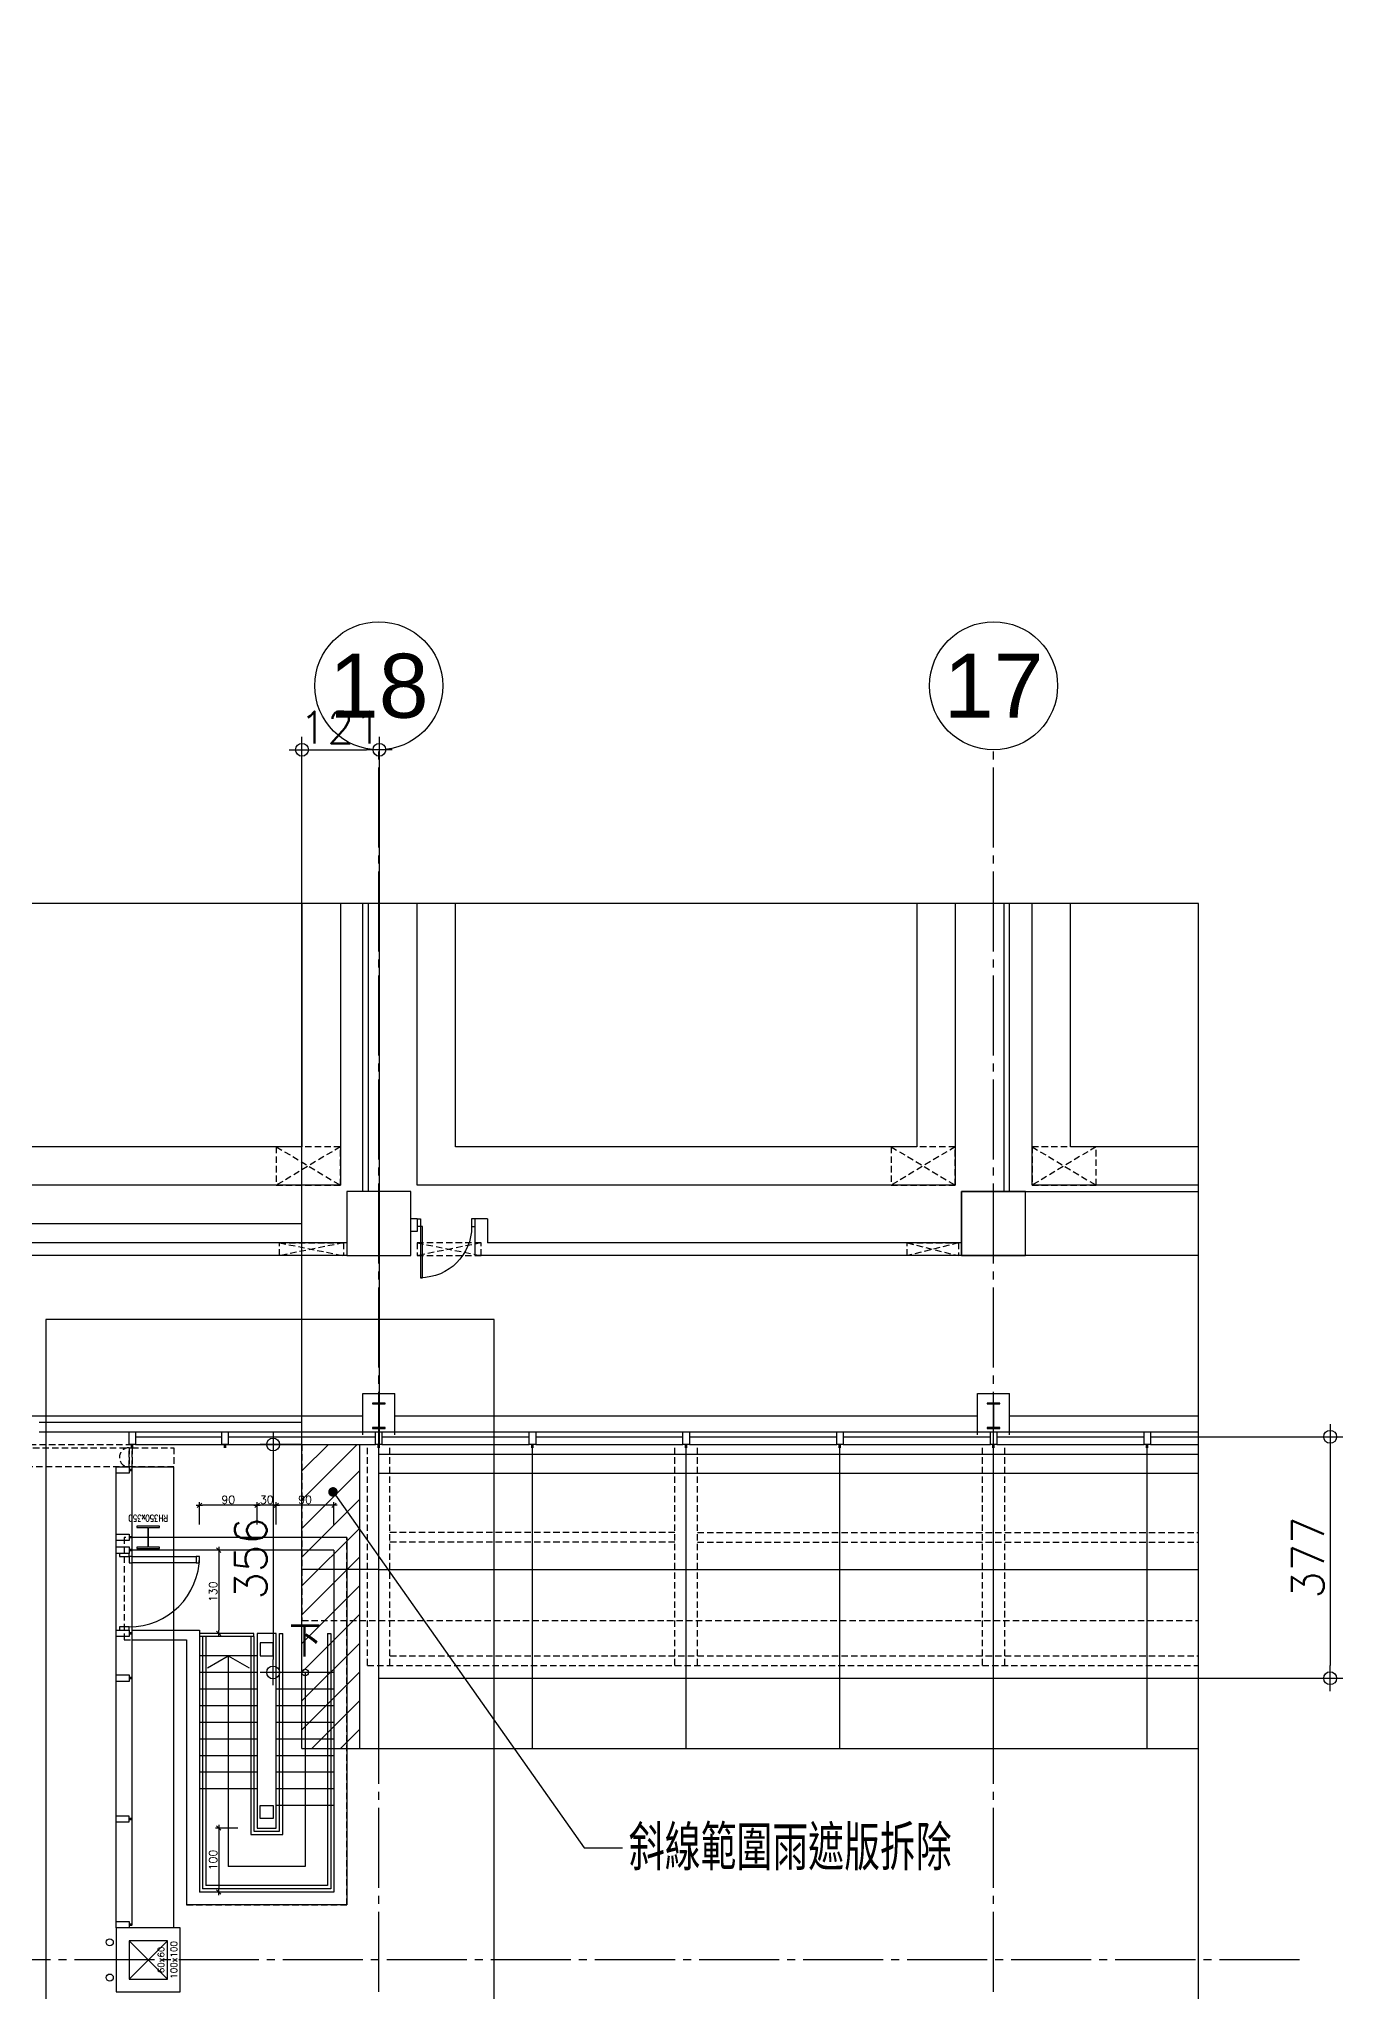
# Model space of a CAD drawing. Extents: x -8100 to 9725, y -5500 to 5149.
# Drawn here: x 7690 to 9725, y -1200 to 1850 of the extents above; entities that cross this region are included whole.
import ezdxf
from ezdxf.enums import TextEntityAlignment as Align
from ezdxf.xclip import XClip

# ---------------------------------------------------------------- set-up
doc = ezdxf.new("R2010")
doc.units = 0
doc.header["$LTSCALE"] = 50
doc.header["$XCLIPFRAME"] = 0
for name, pattern in [('COL-CEN-LIN', [3.25, 2.5, -0.25, 0.25, -0.25]), ('HIDDEN', [0.3, 0.2, -0.1]), ('XFa-20-FF1Stair$0$RDR1xFa-20$0$HIDDEN', [0.3, 0.2, -0.1]), ('XFa-20-FF1Stair$0$XFa-20$0$XFa-20$0$HIDDEN', [0.3, 0.2, -0.1])]:
    doc.linetypes.add(name, pattern=pattern)
for name, color, linetype in [('0-arr', 4, 'Continuous'), ('0-MC', 12, 'Continuous'), ('0-NC', 3, 'Continuous'), ('0-st-txt', 3, 'Continuous'), ('12', 12, 'Continuous'), ('CCL', 15, 'COL-CEN-LIN'), ('COL-S', 2, 'Continuous'), ('Demolishment', 15, 'Continuous'), ('DIM', 12, 'Continuous'), ('DOR', 4, 'Continuous'), ('HR', 4, 'Continuous'), ('ina', 4, 'Continuous'), ('inl', 12, 'Continuous'), ('INT', 4, 'Continuous'), ('WALL-C', 6, 'Continuous'), ('WIN', 12, 'Continuous'), ('WIN-S', 4, 'Continuous'), ('XFa-20-FF1Stair$0$BLOCK', 7, 'Continuous'), ('XFa-20-FF1Stair$0$RDR1xFa-20$0$4', 4, 'Continuous'), ('XFa-20-FF1Stair$0$RDR1xFa-20$0$8', 8, 'Continuous'), ('XFa-20-FF1Stair$0$RDR1xFa-20$0$COL', 1, 'Continuous'), ('XFa-20-FF1Stair$0$RDR1xFa-20$0$COL-S', 2, 'Continuous'), ('XFa-20-FF1Stair$0$RDR1xFa-20$0$DRAIN', 4, 'Continuous'), ('XFa-20-FF1Stair$0$RDR1xFa-20$0$EXPANSION', 6, 'XFa-20-FF1Stair$0$RDR1xFa-20$0$HIDDEN'), ('XFa-20-FF1Stair$0$RDR1xFa-20$0$HID-BEAM', 5, 'XFa-20-FF1Stair$0$RDR1xFa-20$0$HIDDEN'), ('XFa-20-FF1Stair$0$RDR1xFa-20$0$WIN-S', 4, 'Continuous'), ('XFa-20-FF1Stair$0$WALL-V', 3, 'Continuous'), ('XFa-20-FF1Stair$0$WIN', 12, 'Continuous'), ('XFa-20-FF1Stair$0$WIN-S', 4, 'Continuous'), ('XFa-20-FF1Stair$0$XFa-20$0$XFa-20$0$8', 8, 'Continuous'), ('XFa-20-FF1Stair$0$XFa-20$0$XFa-20$0$COL-100x100', 1, 'Continuous'), ('XFa-20-FF1Stair$0$XFa-20$0$XFa-20$0$COL-H', 2, 'Continuous'), ('XFa-20-FF1Stair$0$XFa-20$0$XFa-20$0$CURTAIN-WALL-AL', 6, 'Continuous'), ('XFa-20-FF1Stair$0$XFa-20$0$XFa-20$0$DOR', 4, 'Continuous'), ('XFa-20-FF1Stair$0$XFa-20$0$XFa-20$0$HID', 5, 'XFa-20-FF1Stair$0$XFa-20$0$XFa-20$0$HIDDEN'), ('XFa-20-FF1Stair$0$XFa-20$0$XFa-20$0$RCW', 1, 'Continuous'), ('XFa-20-FF1Stair$0$XFa-20$0$XFa-20$0$SW', 1, 'Continuous'), ('XFa-20-FF1Stair$0$XFa-20$0$XFa-20$0$TRENCH', 15, 'Continuous'), ('XFa-20-FF1Stair$0$XFa-20$0$XFa-20$0$UY-OPENING', 5, 'XFa-20-FF1Stair$0$XFa-20$0$XFa-20$0$HIDDEN'), ('XFa-20-FF1Stair$0$XFa-20$0$XFa-20$0$WALL-V', 3, 'Continuous'), ('XREF', 7, 'Continuous')]:
    doc.layers.add(name, color=color, linetype=linetype)
doc.layers.add('AREA', color=2, linetype='HIDDEN', plot=False)
doc.styles.add('CHINA', font='romans2.shx', dxfattribs={"bigfont": 'chineset.shx'})
doc.styles.add('COL-NUM', font='arial.ttf')
doc.styles.add('DIM', font='simplex.shx', dxfattribs={"bigfont": 'chineset.shx'})
doc.styles.add('XFa-20-FF1Stair$0$RDR1xFa-20$0$CHINA', font='simplex.shx', dxfattribs={"width": 0.75, "bigfont": 'chineset.shx'})
doc.styles.add('XFa-20-FF1Stair$0$RDR1xFa-20$0$DIM', font='simplex.shx', dxfattribs={"width": 0.8, "bigfont": 'chineset.shx'})
doc.dimstyles.new('CIRM', dxfattribs={"dimtxt": 50, "dimasz": 20, "dimexe": 20, "dimexo": 0, "dimgap": 10, "dimtad": 1, "dimdsep": 46, "dimtxsty": 'DIM', "dimblk": 'CIR', "dimblk1": 'CIR', "dimblk2": 'CIR', "dimsah": 1, "dimcen": 10, "dimdle": 20, "dimclrd": 256, "dimclre": 256, "dimclrt": 6, "dimadec": 0, "dimazin": 0, "dimtfac": 1, "dimtix": 1, "dimtmove": 2, "dimatfit": 3, "dimldrblk": 'CIR', "dimfxl": 1, "dimtolj": 1, "dimtzin": 0, "dimarcsym": 0})
doc.dimstyles.new('SLASHS', dxfattribs={"dimscale": 0.5, "dimtxt": 25, "dimasz": 10, "dimexe": 10, "dimexo": 0, "dimgap": 5, "dimtad": 1, "dimdsep": 46, "dimtxsty": 'DIM', "dimblk1": 'SLASH', "dimblk2": 'SLASH', "dimsah": 1, "dimcen": 10, "dimdle": 10, "dimclrd": 256, "dimclre": 256, "dimclrt": 6, "dimadec": 0, "dimazin": 0, "dimtfac": 1, "dimtix": 1, "dimtmove": 2, "dimatfit": 3, "dimldrblk": 'SLASH', "dimfxl": 1, "dimtolj": 1, "dimtzin": 0, "dimarcsym": 0})

# ---------------------------------------------------------------- blocks, each defined once
blk = doc.blocks.new('purlin')
at = {"layer": 'WIN-S'}
for p, q in [((-1, 0), (-1, -5)), ((1, 0), (1, -5))]:
    blk.add_line(p, q, dxfattribs=at)
blk.add_lwpolyline([(-5, -25), (5, -25), (5, -5), (-5, -5)], close=True, dxfattribs=at)
blk = doc.blocks.new('XFa-20-FF1Stair$0$XFa-20$0$XFa-20$0$COL-100x100')
at = {"layer": 'XFa-20-FF1Stair$0$XFa-20$0$XFa-20$0$COL-100x100'}
blk.add_lwpolyline([(-50, 50), (50, 50), (50, -50), (-50, -50)], close=True, dxfattribs=at)
blk = doc.blocks.new('XFa-20-FF1Stair$0$XFa-20$0$XFa-20$0$COL-H')
at = {"layer": 'XFa-20-FF1Stair$0$XFa-20$0$XFa-20$0$COL-H'}
for p, q in [((9.95, 19.8), (-9.95, 19.8)), ((-9.95, 19.8), (-9.95, 18.7)), ((-9.95, 18.7), (-1.05, 18.7)), ((-0.35, 18), (-0.35, -18)), ((0.35, -18), (0.35, 18)), ((1.05, 18.7), (9.95, 18.7)), ((9.95, 18.7), (9.95, 19.8)), ((-1.05, -18.7), (-9.95, -18.7)), ((-9.95, -18.7), (-9.95, -19.8)), ((-9.95, -19.8), (9.95, -19.8)), ((9.95, -18.7), (1.05, -18.7)), ((9.95, -19.8), (9.95, -18.7))]:
    blk.add_line(p, q, dxfattribs=at)
for centre, start, end in [((-1.05, 18), 0, 90), ((1.05, 18), 90, 180), ((-1.05, -18), 270, 0), ((1.05, -18), 180, 270)]:
    blk.add_arc(centre, 0.7, start, end, dxfattribs=at)
blk = doc.blocks.new('XFa-20-FF1Stair$0$XFa-20$0$XFa-20$0$door')
blk.add_lwpolyline([(0, 1), (0.04, 1), (0.04, 0), (0, 0)], close=True)
blk.add_arc((0, 0), 1, 0, 90)
blk = doc.blocks.new('XFa-20-FF1Stair$0$purlin')
at = {"layer": 'XFa-20-FF1Stair$0$WIN-S'}
for p, q in [((-1, 0), (-1, -5)), ((1, 0), (1, -5))]:
    blk.add_line(p, q, dxfattribs=at)
blk.add_lwpolyline([(-5, -25), (5, -25), (5, -5), (-5, -5)], close=True, dxfattribs=at)
blk = doc.blocks.new('XFa-20-FF1Stair$0$RDR1xFa-20$0$COL-1')
at = {"layer": 'Defpoints'}
for p, q in [((30, 30), (-30, -30)), ((-30, 30), (30, -30))]:
    blk.add_line(p, q, dxfattribs=at)
at = {"layer": 'XFa-20-FF1Stair$0$RDR1xFa-20$0$COL'}
blk.add_lwpolyline([(-50, -50), (50, -50), (50, 50), (-50, 50)], close=True, dxfattribs=at)
at = {"layer": 'XFa-20-FF1Stair$0$RDR1xFa-20$0$COL-S'}
blk.add_lwpolyline([(-30, -30), (30, -30), (30, 30), (-30, 30)], close=True, dxfattribs=at)
at = {"layer": 'Defpoints', "style": 'XFa-20-FF1Stair$0$RDR1xFa-20$0$CHINA'}
for s, p in [('60x60', (0, -20)), ('100x100', (0, -40))]:
    blk.add_text(s, height=10, dxfattribs=at).set_placement(p, align=Align.MIDDLE_CENTER)
blk = doc.blocks.new('XFa-20-FF1Stair$0$RDR1xFa-20$0$purlin')
at = {"layer": 'XFa-20-FF1Stair$0$RDR1xFa-20$0$WIN-S'}
for p, q in [((-1, 0), (-1, -5)), ((1, 0), (1, -5))]:
    blk.add_line(p, q, dxfattribs=at)
blk.add_lwpolyline([(-5, -25), (5, -25), (5, -5), (-5, -5)], close=True, dxfattribs=at)
blk = doc.blocks.new('XFa-20-FF1Stair$0$RDR1xFa-20$0$RH350x350')
at = {"layer": 'Defpoints'}
for p, q in [((-2, 0), (2, 0)), ((0, -2), (0, 2))]:
    blk.add_line(p, q, dxfattribs=at)
at = {"layer": 'XFa-20-FF1Stair$0$RDR1xFa-20$0$COL-S'}
blk.add_lwpolyline([(-17.5, -17.5), (17.5, -17.5), (17.5, -15.6), (1.8, -15.6, -0.414214), (0.6, -14.4), (0.6, 14.4, -0.414214), (1.8, 15.6), (17.5, 15.6), (17.5, 17.5), (-17.5, 17.5), (-17.5, 15.6), (-1.8, 15.6, -0.414214), (-0.6, 14.4), (-0.6, -14.4, -0.414214), (-1.8, -15.6), (-17.5, -15.6)], format="xyb", close=True, dxfattribs=at)
at = {"layer": 'Defpoints', "style": 'XFa-20-FF1Stair$0$RDR1xFa-20$0$DIM', "width": 0.8}
blk.add_text('RH350x350', height=10, dxfattribs=at).set_placement((0, -30), align=Align.MIDDLE_CENTER)
blk = doc.blocks.new('XFa-20-FF1Stair$0$RDR1xFa-20')
at = {"layer": 'Defpoints'}
blk.add_line((28582, 21850.4), (29402.8, 20716.2), dxfattribs=at)
at = {"layer": 'XFa-20-FF1Stair$0$RDR1xFa-20$0$4'}
blk.add_line((28394.4, 20233.3), (28977.7, 20655.4), dxfattribs=at)
at = {"layer": 'XFa-20-FF1Stair$0$RDR1xFa-20$0$8'}
blk.add_line((28341.7, 20306.2), (28924.9, 20728.3), dxfattribs=at)
at = {"layer": 'XFa-20-FF1Stair$0$RDR1xFa-20$0$DRAIN'}
for centre in [(28317.6, 20301.2), (28273, 20268.9)]:
    blk.add_circle(centre, 5.5, dxfattribs=at)
at = {"layer": 'XFa-20-FF1Stair$0$RDR1xFa-20$0$EXPANSION'}
for points in [[(28644.4, 21167.2), (28961, 20729.7), (28936.7, 20712.1), (28620.1, 21149.6)], [(28936.7, 20712.1), (28961, 20729.7), (28963.9, 20725.7), (28939.6, 20708.1)], [(28939.6, 20708.1), (28963.9, 20725.7), (29002, 20673), (28977.7, 20655.4)]]:
    blk.add_lwpolyline(points, close=True, dxfattribs=at)
blk.add_arc((28948.8, 20720.9), 15, 35.8919, 215.8919, dxfattribs=at)
at = {"layer": 'XFa-20-FF1Stair$0$RDR1xFa-20$0$WIN-S'}
for p, q in [((28360.4, 20288.9), (28939.6, 20708.1)), ((28939.6, 20708.1), (28977.7, 20655.4))]:
    blk.add_line(p, q, dxfattribs=at)
at = {"layer": 'XFa-20-FF1Stair$0$RDR1xFa-20$0$COL', "rotation": 35.89191539938172}
blk.add_blockref('XFa-20-FF1Stair$0$RDR1xFa-20$0$COL-1', (28330.5, 20236.4), dxfattribs=at)
at = {"layer": 'XFa-20-FF1Stair$0$RDR1xFa-20$0$COL-S', "rotation": 125.8919153993988}
blk.add_blockref('XFa-20-FF1Stair$0$RDR1xFa-20$0$RH350x350', (28865.1, 20623.4), dxfattribs=at)
at = {"layer": 'XFa-20-FF1Stair$0$RDR1xFa-20$0$WIN-S', "xscale": -0.9999999999999997, "rotation": 215.8919153993795}
for p in [(28935.6, 20705.2), (28850.5, 20643.6), (28672.3, 20514.6), (28494, 20385.7), (28360.4, 20288.9)]:
    blk.add_blockref('XFa-20-FF1Stair$0$RDR1xFa-20$0$purlin', p, dxfattribs=at)
blk = doc.blocks.new('XFa-20-FF1Stair')
at = {"layer": 'XFa-20-FF1Stair$0$RDR1xFa-20$0$HID-BEAM'}
for p, q in [((5202.5, -690), (5202.5, -345)), ((5237.5, -690), (5237.5, -345)), ((5682.5, -690), (5682.5, -345)), ((5717.5, -690), (5717.5, -345)), ((6162.5, -690), (6162.5, -345)), ((6197.5, -690), (6197.5, -345)), ((5717.5, -482.5), (10165, -482.5)), ((5717.5, -497.5), (10165, -497.5)), ((5202.5, -690), (10165, -690)), ((5202.5, -690), (5237.5, -690)), ((5237.5, -675), (10165, -675)), ((5682.5, -690), (5717.5, -690)), ((6162.5, -690), (6197.5, -690))]:
    blk.add_line(p, q, dxfattribs=at)
at = {"layer": 'XFa-20-FF1Stair$0$WALL-V'}
for p, q in [((4689.55, -310), (5100, -310)), ((4689.55, -325), (4830, -325)), ((5100, -325), (5100, -310))]:
    blk.add_line(p, q, dxfattribs=at)
at = {"layer": 'XFa-20-FF1Stair$0$WIN'}
for p, q in [((4840, -325), (4975, -325)), ((4985, -325), (5215, -325)), ((5225, -325), (5455, -325)), ((5465, -325), (5695, -325)), ((5705, -325), (5935, -325)), ((5945, -325), (6175, -325)), ((6185, -325), (6415, -325)), ((6425, -325), (6655, -325)), ((4840, -345), (4975, -345)), ((4985, -345), (5215, -345)), ((5225, -345), (5455, -345)), ((5465, -345), (5695, -345)), ((5705, -345), (5935, -345)), ((5945, -345), (6175, -345)), ((6185, -345), (6415, -345)), ((6425, -345), (6655, -345))]:
    blk.add_line(p, q, dxfattribs=at)
at = {"layer": 'XFa-20-FF1Stair$0$WIN-S'}
for p, q in [((4840, -333), (4975, -333)), ((4985, -333), (5215, -333)), ((5225, -333), (5455, -333)), ((5465, -333), (5695, -333)), ((5705, -333), (5935, -333)), ((5945, -333), (6175, -333)), ((6185, -333), (6415, -333)), ((6425, -333), (6655, -333))]:
    blk.add_line(p, q, dxfattribs=at)
at = {"layer": 'XFa-20-FF1Stair$0$XFa-20$0$XFa-20$0$8'}
for p, q in [((5195.05, -265.2), (5244.95, -265.2)), ((5195.05, -330), (5195.05, -265.2)), ((5244.95, -330), (5244.95, -265.2)), ((6155.05, -265.2), (6204.95, -265.2)), ((6155.05, -330), (6155.05, -265.2)), ((6204.95, -330), (6204.95, -265.2)), ((4284.95, -300), (5195.05, -300)), ((5244.95, -300), (6155.05, -300)), ((6204.95, -300), (7115.05, -300)), ((5460, -820), (5460, -345)), ((5700, -820), (5700, -345)), ((5940, -820), (5940, -345)), ((6180, -820), (6180, -345)), ((6420, -820), (6420, -345)), ((5220, -540), (10020, -540))]:
    blk.add_line(p, q, dxfattribs=at)
at = {"layer": 'XFa-20-FF1Stair$0$XFa-20$0$XFa-20$0$CURTAIN-WALL-AL'}
for p, q in [((5100, -820), (5100, -345)), ((5220, -820), (5220, -345)), ((5220, -360), (10020, -360)), ((5220, -390), (10020, -390)), ((5220, -540), (5100, -540)), ((5220, -710), (10020, -710)), ((5100, -820), (10140, -820))]:
    blk.add_line(p, q, dxfattribs=at)
at = {"layer": 'XFa-20-FF1Stair$0$XFa-20$0$XFa-20$0$DOR'}
for points in [[(5280, 7.5), (5285, 7.5), (5285, -4.5), (5280, -4.5)], [(5370, 7.5), (5365, 7.5), (5365, -4.5), (5370, -4.5)]]:
    blk.add_lwpolyline(points, dxfattribs=at)
at = {"layer": 'XFa-20-FF1Stair$0$XFa-20$0$XFa-20$0$HID'}
for p, q in [((5160, 120), (5060, 60)), ((5060, 120), (5160, 60)), ((6120, 120), (6020, 60)), ((6020, 120), (6120, 60)), ((6340, 120), (6240, 60)), ((6240, 120), (6340, 60)), ((5682.5, -482.5), (5237.5, -482.5)), ((5682.5, -497.5), (5237.5, -497.5))]:
    blk.add_line(p, q, dxfattribs=at)
for points in [[(5060, 120), (5060, 60), (5160, 60), (5160, 120)], [(6020, 120), (6020, 60), (6120, 60), (6120, 120)], [(6240, 120), (6240, 60), (6340, 60), (6340, 120)]]:
    blk.add_lwpolyline(points, close=True, dxfattribs=at)
at = {"layer": 'XFa-20-FF1Stair$0$XFa-20$0$XFa-20$0$RCW'}
for p, q in [((5280, 7.5), (5270, 7.5)), ((5280, 7.5), (5280, -12.5)), ((5390, 7.5), (5370, 7.5)), ((5370, 7.5), (5370, -50)), ((5390, 7.5), (5390, -30)), ((5170, -30), (4430, -30)), ((5280, -12.5), (5270, -12.5)), ((6130, -30), (5390, -30)), ((5170, -50), (4410, -50)), ((6130, -50), (5370, -50))]:
    blk.add_line(p, q, dxfattribs=at)
at = {"layer": 'XFa-20-FF1Stair$0$XFa-20$0$XFa-20$0$SW'}
blk.add_lwpolyline([(6130, 50), (7190, 50), (7190, -50), (6130, -50)], close=True, dxfattribs=at)
at = {"layer": 'XFa-20-FF1Stair$0$XFa-20$0$XFa-20$0$TRENCH'}
for points in [[(3575, 1850), (5160, 1850), (5160, 60), (3845, 60), (3845, 220), (3575, 220)], [(5280, 1850), (6120, 1850), (6120, 60), (5280, 60)], [(6240, 1850), (7420, 1850), (7420, 60), (6240, 60)], [(3635, 1790), (5100, 1790), (5100, 120), (3905, 120), (3905, 280), (3635, 280)], [(5340, 1790), (6060, 1790), (6060, 120), (5340, 120)], [(6300, 1790), (7360, 1790), (7360, 120), (6300, 120)]]:
    blk.add_lwpolyline(points, close=True, dxfattribs=at)
at = {"layer": 'XFa-20-FF1Stair$0$XFa-20$0$XFa-20$0$UY-OPENING'}
for p, q in [((5065, -30), (5165, -50)), ((5165, -30), (5065, -50)), ((5280, -30), (5380, -50)), ((5380, -30), (5280, -50)), ((6045, -30), (6125, -50)), ((6125, -30), (6045, -50))]:
    blk.add_line(p, q, dxfattribs=at)
for points in [[(5065, -30), (5165, -30), (5165, -50), (5065, -50)], [(5380, -30), (5280, -30), (5280, -50), (5380, -50)], [(6045, -30), (6125, -30), (6125, -50), (6045, -50)]]:
    blk.add_lwpolyline(points, close=True, dxfattribs=at)
at = {"layer": 'XFa-20-FF1Stair$0$XFa-20$0$XFa-20$0$WALL-V'}
for p, q in [((5195, 50), (5195, 910)), ((5203.7, 50), (5203.7, 910)), ((6196.3, 50), (6196.3, 910)), ((6205, 50), (6205, 910))]:
    blk.add_line(p, q, dxfattribs=at)
at = {"layer": 'XFa-20-FF1Stair$0$BLOCK', "rotation": 54.10808460062053}
blk.add_blockref('XFa-20-FF1Stair$0$RDR1xFa-20', (4645.058, -35964.963), dxfattribs=at)
at = {"layer": 'XFa-20-FF1Stair$0$WIN-S', "xscale": -1, "rotation": 180}
for p in [(4835, -350), (4980, -350), (5220, -350), (5460, -350), (5700, -350), (5940, -350), (6180, -350), (6420, -350)]:
    blk.add_blockref('XFa-20-FF1Stair$0$purlin', p, dxfattribs=at)
at = {"layer": 'XFa-20-FF1Stair$0$XFa-20$0$XFa-20$0$COL-100x100', "xscale": -1}
for p in [(5220, 0), (6180, 0)]:
    blk.add_blockref('XFa-20-FF1Stair$0$XFa-20$0$XFa-20$0$COL-100x100', p, dxfattribs=at)
at = {"layer": 'XFa-20-FF1Stair$0$XFa-20$0$XFa-20$0$COL-H'}
for p in [(5220, -300), (6180, -300)]:
    blk.add_blockref('XFa-20-FF1Stair$0$XFa-20$0$XFa-20$0$COL-H', p, dxfattribs=at)
at = {"layer": 'XFa-20-FF1Stair$0$XFa-20$0$XFa-20$0$DOR', "xscale": -80, "yscale": 80, "zscale": 80, "rotation": 180}
blk.add_blockref('XFa-20-FF1Stair$0$XFa-20$0$XFa-20$0$door', (5285, -4.5), dxfattribs=at)
blk = doc.blocks.new('SLASH')
blk.add_line((1, 0), (-1, 0))
at = {"color": 3}
blk.add_line((-0.71, -0.71), (0.71, 0.71), dxfattribs=at)
blk = doc.blocks.new('*D8')
at = {"layer": 'Defpoints', "color": 0, "transparency": 16777216}
for p in [(8060, -440), (8060, -470), (8150, -470)]:
    blk.add_point(p, dxfattribs=at)
at = {"layer": 'DIM', "lineweight": -2, "transparency": 16777216}
for p, q in [((8060, -470), (8060, -435)), ((8145, -440), (8065, -440)), ((8150, -470), (8150, -435))]:
    blk.add_line(p, q, dxfattribs=at)
at = {"layer": 'DIM', "lineweight": -2, "transparency": 16777216, "xscale": 5, "yscale": 5, "zscale": 5, "rotation": 180}
blk.add_blockref('SLASH', (8060, -440), dxfattribs=at)
at = {"layer": 'DIM', "lineweight": -2, "transparency": 16777216, "xscale": 5, "yscale": 5, "zscale": 5}
blk.add_blockref('SLASH', (8150, -440), dxfattribs=at)
at = {"layer": 'DIM', "color": 6, "transparency": 16777216, "insert": (8105, -431.25), "char_height": 12.5, "attachment_point": 5, "style": 'DIM'}
blk.add_mtext('\\A1;90', dxfattribs=at)
blk = doc.blocks.new('*D9')
at = {"layer": 'Defpoints', "color": 0, "transparency": 16777216}
for p in [(8000, -510), (7970, -640), (8000, -640)]:
    blk.add_point(p, dxfattribs=at)
at = {"layer": 'DIM', "lineweight": -2, "transparency": 16777216}
for p, q in [((8000, -510), (7965, -510)), ((7970, -515), (7970, -635)), ((8000, -640), (7965, -640))]:
    blk.add_line(p, q, dxfattribs=at)
at = {"layer": 'DIM', "lineweight": -2, "transparency": 16777216, "xscale": 5, "yscale": 5, "zscale": 5}
for p, rotation in [((7970, -510), 90), ((7970, -640), 270)]:
    blk.add_blockref('SLASH', p, dxfattribs=dict(at, rotation=rotation))
at = {"layer": 'DIM', "color": 6, "transparency": 16777216, "insert": (7961.25, -575), "char_height": 12.5, "attachment_point": 5, "rotation": 90, "style": 'DIM'}
blk.add_mtext('\\A1;130', dxfattribs=at)
blk = doc.blocks.new('*D10')
at = {"layer": 'Defpoints', "color": 0, "transparency": 16777216}
for p in [(8000, -944), (7970, -1044), (8000, -1044)]:
    blk.add_point(p, dxfattribs=at)
at = {"layer": 'DIM', "lineweight": -2, "transparency": 16777216}
for p, q in [((8000, -944), (7965, -944)), ((7970, -949), (7970, -1039)), ((8000, -1044), (7965, -1044))]:
    blk.add_line(p, q, dxfattribs=at)
at = {"layer": 'DIM', "lineweight": -2, "transparency": 16777216, "xscale": 5, "yscale": 5, "zscale": 5}
for p, rotation in [((7970, -944), 90), ((7970, -1044), 270)]:
    blk.add_blockref('SLASH', p, dxfattribs=dict(at, rotation=rotation))
at = {"layer": 'DIM', "color": 6, "transparency": 16777216, "insert": (7961.25, -994), "char_height": 12.5, "attachment_point": 5, "rotation": 90, "style": 'DIM'}
blk.add_mtext('\\A1;100', dxfattribs=at)
blk = doc.blocks.new('*D11')
at = {"layer": 'Defpoints', "color": 0, "transparency": 16777216}
for p in [(8030, -440), (8030, -470), (8060, -470)]:
    blk.add_point(p, dxfattribs=at)
at = {"layer": 'DIM', "lineweight": -2, "transparency": 16777216}
for p, q in [((8030, -470), (8030, -435)), ((8055, -440), (8035, -440)), ((8060, -470), (8060, -435))]:
    blk.add_line(p, q, dxfattribs=at)
at = {"layer": 'DIM', "lineweight": -2, "transparency": 16777216, "xscale": 5, "yscale": 5, "zscale": 5, "rotation": 180}
blk.add_blockref('SLASH', (8030, -440), dxfattribs=at)
at = {"layer": 'DIM', "lineweight": -2, "transparency": 16777216, "xscale": 5, "yscale": 5, "zscale": 5}
blk.add_blockref('SLASH', (8060, -440), dxfattribs=at)
at = {"layer": 'DIM', "color": 6, "transparency": 16777216, "insert": (8045, -431.25), "char_height": 12.5, "attachment_point": 5, "style": 'DIM'}
blk.add_mtext('\\A1;30', dxfattribs=at)
blk = doc.blocks.new('*D12')
at = {"layer": 'Defpoints', "color": 0, "transparency": 16777216}
for p in [(7940, -440), (7940, -470), (8030, -470)]:
    blk.add_point(p, dxfattribs=at)
at = {"layer": 'DIM', "lineweight": -2, "transparency": 16777216}
for p, q in [((7940, -470), (7940, -435)), ((8025, -440), (7945, -440)), ((8030, -470), (8030, -435))]:
    blk.add_line(p, q, dxfattribs=at)
at = {"layer": 'DIM', "lineweight": -2, "transparency": 16777216, "xscale": 5, "yscale": 5, "zscale": 5, "rotation": 180}
blk.add_blockref('SLASH', (7940, -440), dxfattribs=at)
at = {"layer": 'DIM', "lineweight": -2, "transparency": 16777216, "xscale": 5, "yscale": 5, "zscale": 5}
blk.add_blockref('SLASH', (8030, -440), dxfattribs=at)
at = {"layer": 'DIM', "color": 6, "transparency": 16777216, "insert": (7985, -431.25), "char_height": 12.5, "attachment_point": 5, "style": 'DIM'}
blk.add_mtext('\\A1;90', dxfattribs=at)
blk = doc.blocks.new('cn-x')
at = {"layer": '0-MC'}
blk.add_circle((0, 50), 50, dxfattribs=at)
at = {"layer": '0-NC', "style": 'COL-NUM'}
blk.add_attdef('GRID-X', text='', height=50, dxfattribs=at).set_placement((0, 50), align=Align.MIDDLE_CENTER)
blk = doc.blocks.new('CIR')
at = {"color": 0}
blk.add_line((1, 0), (-1, 0), dxfattribs=at)
at = {"color": 3}
blk.add_circle((0, 0), 0.5, dxfattribs=at)
blk = doc.blocks.new('*D330')
at = {"layer": '12', "lineweight": -2, "transparency": 16777216}
for p, q in [((8100, -345), (8100, 760)), ((8120, 740), (8201, 740)), ((8221, -345), (8221, 760))]:
    blk.add_line(p, q, dxfattribs=at)
at = {"layer": 'Defpoints', "color": 0, "transparency": 16777216}
for p in [(8221, 740), (8100, -345), (8221, -345)]:
    blk.add_point(p, dxfattribs=at)
at = {"layer": '12', "lineweight": -2, "transparency": 16777216, "xscale": 20, "yscale": 20, "zscale": 20, "rotation": 180}
blk.add_blockref('CIR', (8100, 740), dxfattribs=at)
at = {"layer": '12', "lineweight": -2, "transparency": 16777216, "xscale": 20, "yscale": 20, "zscale": 20}
blk.add_blockref('CIR', (8221, 740), dxfattribs=at)
at = {"layer": '12', "color": 6, "transparency": 16777216, "insert": (8160.5, 775), "char_height": 50, "attachment_point": 5, "style": 'DIM'}
blk.add_mtext('\\A1;121', dxfattribs=at)
blk = doc.blocks.new('*D331')
at = {"layer": '12', "lineweight": -2, "transparency": 16777216}
for p, q in [((8100, -345), (8035, -345)), ((8055, -365), (8055, -681)), ((8100, -701), (8035, -701))]:
    blk.add_line(p, q, dxfattribs=at)
at = {"layer": 'Defpoints', "color": 0, "transparency": 16777216}
for p in [(8100, -345), (8055, -701), (8100, -701)]:
    blk.add_point(p, dxfattribs=at)
at = {"layer": '12', "lineweight": -2, "transparency": 16777216, "xscale": 20, "yscale": 20, "zscale": 20}
for p, rotation in [((8055, -345), 90), ((8055, -701), 270)]:
    blk.add_blockref('CIR', p, dxfattribs=dict(at, rotation=rotation))
at = {"layer": '12', "color": 6, "transparency": 16777216, "insert": (8020, -523), "char_height": 50, "attachment_point": 5, "rotation": 90, "style": 'DIM'}
blk.add_mtext('\\A1;356', dxfattribs=at)
blk = doc.blocks.new('*D332')
at = {"layer": '12', "lineweight": -2, "transparency": 16777216}
for p, q in [((9500, -333), (9725.5, -333)), ((9705.5, -353), (9705.5, -690)), ((9500, -710), (9725.5, -710))]:
    blk.add_line(p, q, dxfattribs=at)
at = {"layer": 'Defpoints', "color": 0, "transparency": 16777216}
for p in [(9500, -333), (9500, -710), (9705.5, -710)]:
    blk.add_point(p, dxfattribs=at)
at = {"layer": '12', "lineweight": -2, "transparency": 16777216, "xscale": 20, "yscale": 20, "zscale": 20}
for p, rotation in [((9705.5, -333), 90), ((9705.5, -710), 270)]:
    blk.add_blockref('CIR', p, dxfattribs=dict(at, rotation=rotation))
at = {"layer": '12', "color": 6, "transparency": 16777216, "insert": (9670.5, -521.5), "char_height": 50, "attachment_point": 5, "rotation": 90, "style": 'DIM'}
blk.add_mtext('\\A1;377', dxfattribs=at)

msp = doc.modelspace()

# ---------------------------------------------------------------- hatches: boundary and pattern name
at = {"layer": 'Demolishment'}
h = msp.add_hatch(dxfattribs=at)
h.set_pattern_fill('LINE', color=256, scale=10, angle=45)
h.paths.add_polyline_path([(8100, -345), (8190, -345), (8190, -820), (8100, -820)])

# ---------------------------------------------------------------- linework, layer by layer
at = {"layer": '0-arr'}
msp.add_lwpolyline([(7952.524, -693.75), (7985, -675), (8017.476, -693.75)], dxfattribs=at)
at = {"layer": '12'}
for p, q in [((7985, -675), (7985, -1004)), ((8105, -701), (8105, -1004)), ((8105, -1004), (7985, -1004))]:
    msp.add_line(p, q, dxfattribs=at)
msp.add_circle((8105, -701), 5, dxfattribs=at)
at = {"layer": 'AREA'}
msp.add_lwpolyline([(7000, -345), (8100, -345), (8100, -620), (9500, -620)], dxfattribs=at)
at = {"layer": 'AREA', "color": 3}
msp.add_lwpolyline([(7920, -1064), (8170, -1064), (8170, -490), (7822.5, -490), (7822.5, -650), (7920, -650)], close=True, dxfattribs=at)
at = {"layer": 'CCL'}
for p, q in [((8220, -2500), (8220, 740)), ((9180, -2500), (9180, 740)), ((9657.546, -1150), (3860, -1150))]:
    msp.add_line(p, q, dxfattribs=at)
at = {"layer": 'COL-S'}
for points in [[(8035, -675), (8055, -675), (8055, -655), (8035, -655)], [(8035, -909), (8055, -909), (8055, -929), (8035, -929)]]:
    msp.add_lwpolyline(points, close=True, dxfattribs=at)
at = {"layer": 'Defpoints'}
for points in [[(7000, -5500), (9500, -5500), (9500, 500), (7000, 500)], [(7700, -1300), (8400, -1300), (8400, -150), (7700, -150)]]:
    msp.add_lwpolyline(points, close=True, dxfattribs=at)
at = {"layer": 'DIM'}
for p, q in [((8190, -345), (8190, -820)), ((8030, -675), (7940, -675)), ((8030, -701), (7940, -701)), ((8150, -701), (8060, -701)), ((8030, -727), (7940, -727)), ((8150, -727), (8060, -727)), ((8030, -753), (7940, -753)), ((8150, -753), (8060, -753)), ((8030, -779), (7940, -779)), ((8150, -779), (8060, -779)), ((8030, -805), (7940, -805)), ((8150, -805), (8060, -805)), ((8030, -831), (7940, -831)), ((8150, -831), (8060, -831)), ((8030, -857), (7940, -857)), ((8030, -883), (7940, -883)), ((8150, -857), (8060, -857)), ((8150, -883), (8060, -883)), ((8150, -909), (8060, -909))]:
    msp.add_line(p, q, dxfattribs=at)
at = {"layer": 'DOR'}
for points in [[(7815, -520), (7830, -520), (7830, -515), (7815, -515)], [(7835, -530), (7835, -520), (7830, -520), (7830, -530)], [(7940, -530), (7940, -520), (7935, -520), (7935, -530)], [(7815, -635), (7830, -635), (7830, -630), (7815, -630)]]:
    msp.add_lwpolyline(points, close=True, dxfattribs=at)
msp.add_arc((7830, -520), 110, 270, 360, dxfattribs=at)
at = {"layer": 'HR'}
for p, q in [((8025, -640), (7940, -640)), ((8025, -645), (8025, -640)), ((8065, -949), (8065, -640)), ((8065, -640), (8070, -640)), ((8070, -954), (8070, -640)), ((8140, -640), (8140, -1034)), ((8140, -640), (8145, -640)), ((8145, -640), (8145, -1039)), ((8025, -645), (7940, -645)), ((7945, -645), (7945, -1039)), ((7950, -645), (7950, -1034)), ((8020, -645), (8020, -954)), ((8025, -645), (8025, -949)), ((8020, -954), (8070, -954)), ((8025, -949), (8065, -949)), ((8140, -1034), (7950, -1034)), ((8145, -1039), (7945, -1039))]:
    msp.add_line(p, q, dxfattribs=at)
at = {"layer": 'ina', "const_width": 7.5}
msp.add_lwpolyline([(8144.777, -419.092, 1), (8152.277, -419.092, 1)], format="xyb", close=True, dxfattribs=at)
at = {"layer": 'inl'}
msp.add_lwpolyline([(8148.527, -419.092), (8540.459, -975.107), (8600.459, -975.107)], dxfattribs=at)
at = {"layer": 'WALL-C'}
msp.add_lwpolyline([(8030, -944), (8060, -944), (8060, -640), (8030, -640)], close=True, dxfattribs=at)
at = {"layer": 'WIN'}
for p, q in [((8170, -490), (7835, -490)), ((8150, -510), (7835, -510)), ((8150, -510), (8150, -1044)), ((8170, -490), (8170, -1064)), ((7835, -520), (7935, -520)), ((7935, -530), (7835, -530)), ((7835, -635), (7940, -635)), ((7940, -635), (7940, -1044)), ((7835, -650), (7920, -650)), ((7920, -650), (7920, -1064)), ((8170, -1064), (7920, -1064)), ((8150, -1044), (7940, -1044))]:
    msp.add_line(p, q, dxfattribs=at)

# ---------------------------------------------------------------- block references
at = {"layer": '0-MC', "xscale": 2, "yscale": 2, "zscale": 2}
for p, values in [((8220, 740), {'GRID-X': '18'}), ((9180, 740), {'GRID-X': '17'})]:
    msp.add_blockref('cn-x', p, dxfattribs=at).add_auto_attribs(values)
at = {"layer": 'WIN-S', "xscale": -1, "rotation": 270.0000000000032}
for p in [(7835, -510), (7835, -640)]:
    msp.add_blockref('purlin', p, dxfattribs=at)
at = {"layer": 'XREF'}
ref = msp.add_blockref('XFa-20-FF1Stair', (3000, 0), dxfattribs=at)
XClip(ref).set_block_clipping_path([(4000, -5500), (6500, 500)])

# ---------------------------------------------------------------- texts
at = {"layer": '0-st-txt', "style": 'CHINA'}
msp.add_text('下', height=50, dxfattribs=at).set_placement((8105, -651), align=Align.MIDDLE)
at = {"layer": 'INT', "style": 'CHINA', "width": 0.8}
msp.add_text('斜線範圍雨遮版拆除', height=70, dxfattribs=at).set_placement((8610.459, -975.107), align=Align.MIDDLE_LEFT)

# ---------------------------------------------------------------- dimensions: what is measured, and where the dimension line sits
at = {"layer": '12'}
for p1, p2, distance, picture, middle in [((8100, -345), (8221, -345), 1085, '*D330', (8160.5, 775)), ((8100, -345), (8100, -701), -45, '*D331', (8020, -523)), ((9500, -333), (9500, -710), 205.46, '*D332', (9670.46, -521.5))]:
    dim = msp.add_aligned_dim(p1=p1, p2=p2, distance=distance, dimstyle='CIRM', override={"dimfxl": 10}, dxfattribs=at)
    dim.commit()
    dim.dimension.update_dxf_attribs({"geometry": picture, "text_midpoint": middle})
at = {"layer": 'DIM'}
for base, p1, p2, angle, picture, middle in [((7940, -440), (8030, -470), (7940, -470), 180, '*D12', (7985, -431.25)), ((8030, -440), (8060, -470), (8030, -470), 180, '*D11', (8045, -431.25)), ((8060, -440), (8150, -470), (8060, -470), 180, '*D8', (8105, -431.25)), ((7970, -640), (8000, -510), (8000, -640), 270, '*D9', (7961.25, -575)), ((7970, -1044), (8000, -944), (8000, -1044), 270, '*D10', (7961.25, -994))]:
    dim = msp.add_linear_dim(base=base, p1=p1, p2=p2, angle=angle, dimstyle='SLASHS', dxfattribs=at)
    dim.commit()
    dim.dimension.update_dxf_attribs({"geometry": picture, "text_midpoint": middle})

doc.saveas('drawing.dxf')
